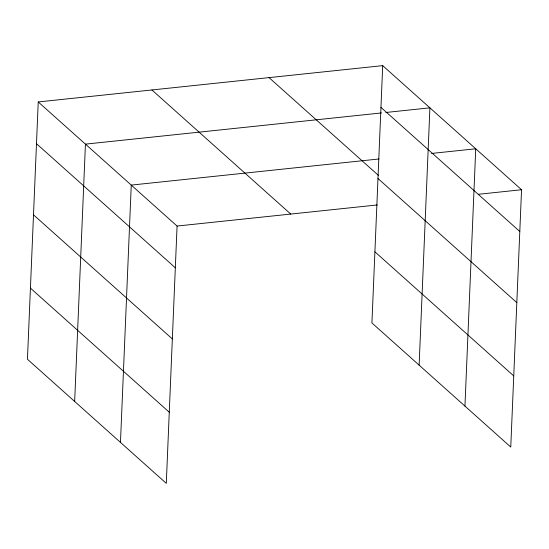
<?xml version="1.0" encoding="UTF-8"?>
<svg xmlns="http://www.w3.org/2000/svg" width="549" height="549" viewBox="0 0 549 549"><rect width="100%" height="100%" fill="white"/><g stroke="black" fill="none" stroke-linecap="round" stroke-linejoin="round"><path stroke-width="0.82" d="M38.238 101.942L27.45 359.259L166.292 483.36L177.073 226.051L38.238 101.942L382.708 65.64L521.55 189.741L510.762 447.058L371.927 322.949L382.708 65.64M74.657 401.456L85.438 144.14L381.562 112.929M120.471 442.405L131.259 185.095L379.023 158.977M419.127 365.147L429.915 107.83L385.803 112.483M464.948 406.102L475.736 148.786L431.617 153.439M177.073 226.051L377.321 204.942M478.282 194.305L521.55 189.741M380.958 107.384L519.8 231.486M269.031 77.615L378.604 175.556M377.98 178.521L516.822 302.629M374.905 251.813L513.747 375.921M151.908 89.961L290.75 214.069M36.488 143.687L175.323 267.795M33.503 214.831L172.345 338.932M30.428 288.122L169.27 412.224"/></g></svg>
